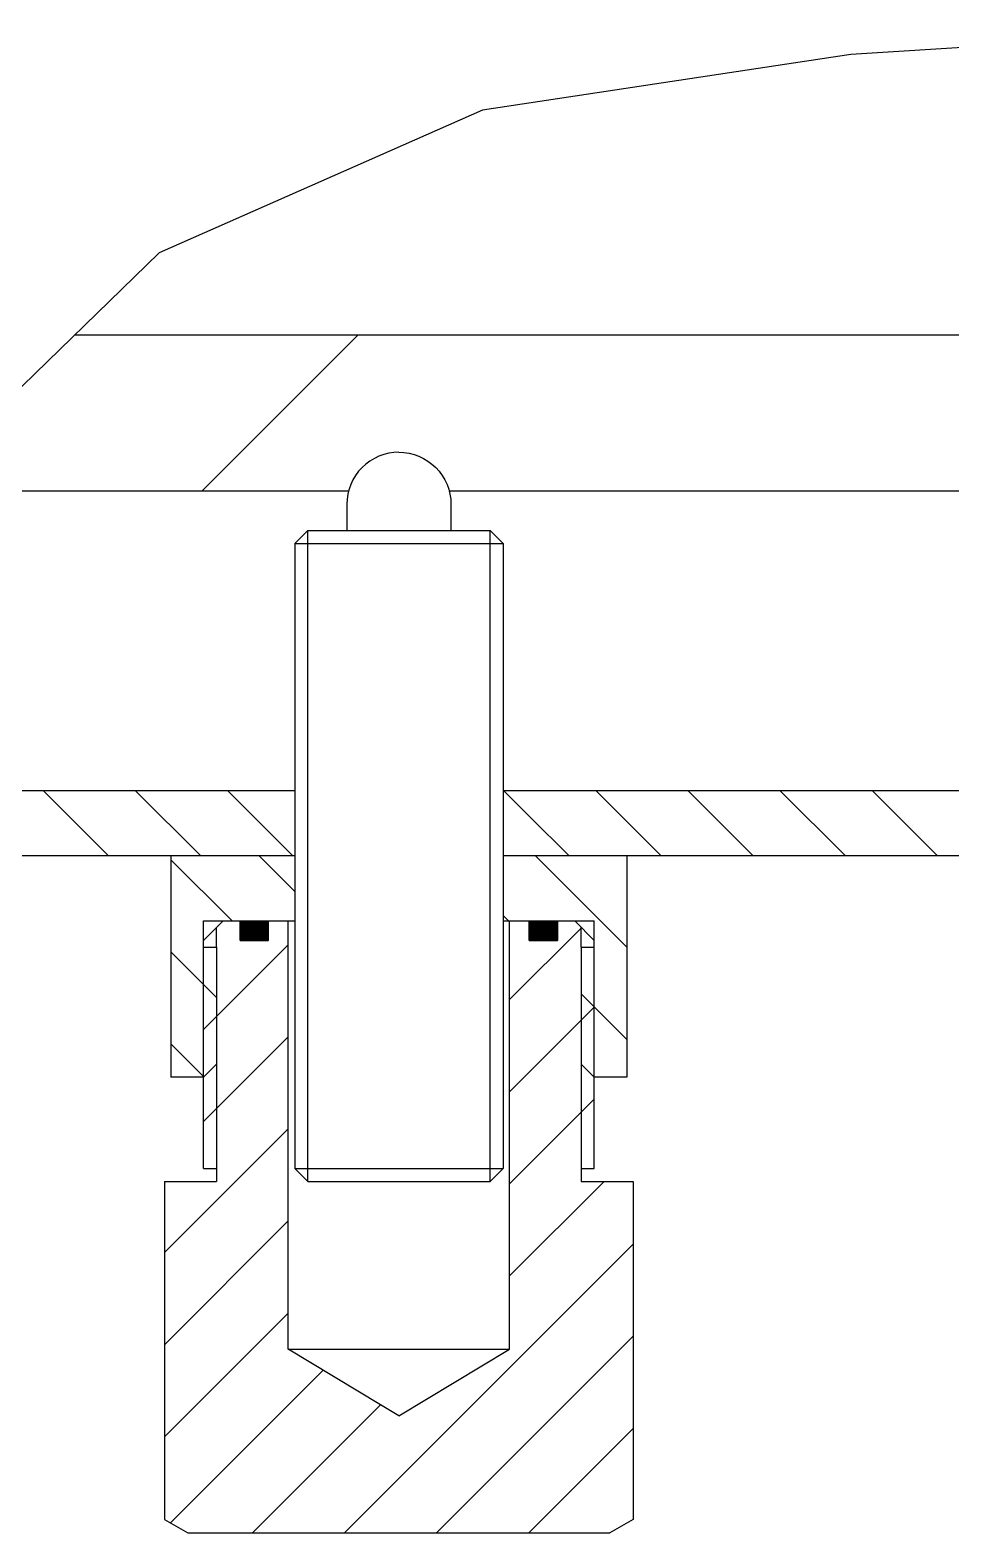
# Model space of a CAD drawing. Header units: millimetres. Extents: x 0 to 1189, y 0 to 841.
# Drawn here: x 701.8 to 737.2, y 105.2 to 162.9 of the extents above; entities that cross this region are included whole.
import ezdxf

# ---------------------------------------------------------------- set-up
doc = ezdxf.new("R2010")
doc.units = ezdxf.units.MM
doc.header["$LTSCALE"] = 65.395
doc.layers.get('0').update_dxf_attribs({"linetype": 'CONTINUOUS'})

msp = doc.modelspace()

# ---------------------------------------------------------------- linework, layer by layer
at = {"color": 7, "linetype": 'CONTINUOUS'}
for p, q in [((748.2203504, 162.8739159), (733.3345536, 161.9314878)), ((733.3345536, 161.9314878), (719.1848092, 159.7931566)), ((719.1848092, 159.7931566), (706.7770102, 154.3221155)), ((706.7770102, 154.3221155), (699.1067565, 146.8645713)), ((830.3922844, 151.1613051), (703.5260449, 151.1613051)), ((714.0450822, 145.1613051), (698.1513485, 145.1613051)), ((764.0450822, 145.1613051), (717.9132462, 145.1613051)), ((713.9791642, 144.6613051), (713.9791642, 143.6613051)), ((717.9791642, 144.6613051), (717.9791642, 143.6613051)), ((712.4791642, 143.6613051), (711.9791642, 143.1613051)), ((711.9791642, 143.1613051), (711.9791642, 119.1613051)), ((711.9791642, 143.1613051), (719.9791642, 143.1613051)), ((712.4791642, 143.6613051), (719.4791642, 143.6613051)), ((719.4791642, 143.6613051), (719.9791642, 143.1613051)), ((719.9791642, 143.1613051), (719.9791642, 119.1613051)), ((711.9791642, 133.6613051), (692.8149514, 133.6613051)), ((761.9791642, 133.6613051), (720.0140763, 133.6613051)), ((711.9791642, 131.1613051), (692.2163739, 131.1613051)), ((707.2291642, 131.1613051), (707.2291642, 122.6613051)), ((761.9791642, 131.1613051), (719.9791642, 131.1613051)), ((724.7291642, 131.1613051), (724.7291642, 122.6613051)), ((708.4791642, 119.1613051), (708.4791642, 128.6613051)), ((709.2291642, 128.6613051), (708.4791642, 127.9113051)), ((708.4791642, 128.6613051), (711.9791642, 128.6613051)), ((709.8791886, 127.9113051), (709.8791886, 128.6613051)), ((710.9791642, 127.9113051), (710.9791642, 128.6613051)), ((711.7291642, 112.2149703), (711.7291642, 128.6613051)), ((719.9791642, 128.6613051), (723.4791642, 128.6613051)), ((720.2291642, 112.2149703), (720.2291642, 128.6613051)), ((720.9791642, 127.9113051), (720.9791642, 128.6613051)), ((722.0791398, 127.9113051), (722.0791398, 128.6613051)), ((722.7291642, 128.6613051), (723.4791642, 127.9113051)), ((723.4791642, 119.1613051), (723.4791642, 128.6613051)), ((708.4791642, 127.6613051), (708.9791642, 127.6613051)), ((708.9791642, 127.6613051), (708.9791642, 123.1613051)), ((710.9791642, 127.9113051), (709.8791886, 127.9113051)), ((722.0791398, 127.9113051), (720.9791642, 127.9113051)), ((722.9791642, 127.6613051), (722.9791642, 123.1613051)), ((722.9791642, 127.6613051), (723.4791642, 127.6613051)), ((708.9791642, 123.1613051), (708.4791642, 122.6613051)), ((722.9791642, 123.1613051), (723.4791642, 122.6613051)), ((708.4791642, 122.6613051), (707.2291642, 122.6613051)), ((724.7291642, 122.6613051), (723.4791642, 122.6613051)), ((708.4792863, 119.1613051), (708.9791642, 119.1613051)), ((708.9791642, 119.1613051), (708.9791642, 118.6613051)), ((711.9791642, 119.1613051), (712.4791642, 118.6613051)), ((711.9791642, 119.1613051), (719.9791642, 119.1613051)), ((719.9791642, 119.1613051), (719.4791642, 118.6613051)), ((722.9791642, 119.1613051), (722.9791642, 118.6613051)), ((722.9791642, 119.1613051), (723.4790421, 119.1613051)), ((706.9791642, 118.6613051), (706.9791642, 105.6809279)), ((706.9791642, 118.6613051), (708.9791642, 118.6613051)), ((712.4791642, 118.6613051), (719.4791642, 118.6613051)), ((722.9791642, 118.6613051), (724.9791642, 118.6613051)), ((724.9791642, 118.6613051), (724.9791642, 105.6809279)), ((715.2776261, 110.0828139), (711.7291642, 112.2149703)), ((711.7291642, 112.2149703), (720.2291642, 112.2149703)), ((715.9791642, 109.6613051), (720.2291642, 112.2149703)), ((715.9791642, 109.6613051), (715.2776261, 110.0828139)), ((706.9791642, 105.6809279), (707.8791886, 105.1613051)), ((724.9791642, 105.6809279), (724.0791398, 105.1613051)), ((707.8791886, 105.1613051), (724.0791398, 105.1613051))]:
    msp.add_line(p, q, dxfattribs=at)
at = {"color": 2, "linetype": 'CONTINUOUS'}
for p, q in [((708.4077531, 145.1613051), (714.4077531, 151.1613051)), ((712.4791642, 118.6613051), (712.4791642, 143.6613051)), ((719.4791642, 118.6613051), (719.4791642, 143.6613051)), ((704.836464, 131.1613051), (702.336464, 133.6613051)), ((708.3719865, 131.1613051), (705.8719865, 133.6613051)), ((710.6933976, 132.3754928), (709.4075089, 133.6613051)), ((720.9966203, 132.6787917), (720.0140763, 133.6613051)), ((726.0497209, 131.1613051), (723.5497209, 133.6613051)), ((729.5852433, 131.1613051), (727.0852433, 133.6613051)), ((733.1207658, 131.1613051), (730.6207658, 133.6613051)), ((736.6562882, 131.1613051), (734.1562882, 133.6613051)), ((710.9433976, 132.1254928), (710.6933976, 132.3754928)), ((722.5140763, 131.1613051), (720.9966203, 132.6787917)), ((711.9075089, 131.1613051), (710.9433976, 132.1254928)), ((709.5775529, 128.6613051), (707.2291642, 131.0096328)), ((711.9791642, 129.7951705), (710.6130753, 131.1613051)), ((724.7291642, 127.6517684), (721.2196427, 131.1613051)), ((720.1841203, 128.6613051), (719.9791642, 128.8662307)), ((708.9791642, 127.6613051), (708.9791642, 128.4113051)), ((709.8791886, 128.6588942), (710.9468156, 127.9113051)), ((709.8791886, 128.6527907), (710.9381486, 127.9113051)), ((709.8791886, 128.6466872), (710.9293595, 127.9113051)), ((709.8791886, 128.6405837), (710.9206925, 127.9113051)), ((709.8791886, 128.6344802), (710.9119035, 127.9113051)), ((709.8791886, 128.6283767), (710.9032365, 127.9113051)), ((709.8791886, 128.6222731), (710.8945695, 127.9113051)), ((709.8791886, 128.6161696), (710.8857804, 127.9113051)), ((709.8791886, 128.6100661), (710.8771134, 127.9113051)), ((709.8791886, 128.6039626), (710.8683244, 127.9113051)), ((709.8791886, 128.5978591), (710.8596574, 127.9113051)), ((709.8791886, 128.5917556), (710.8509904, 127.9113051)), ((709.8791886, 128.5856521), (710.8422013, 127.9113051)), ((709.8791886, 128.5795485), (710.8335343, 127.9113051)), ((709.8791886, 128.573445), (710.8247453, 127.9113051)), ((709.8791886, 128.5673415), (710.8160783, 127.9113051)), ((709.8791886, 128.561238), (710.8074113, 127.9113051)), ((709.8791886, 128.5551345), (710.7986222, 127.9113051)), ((709.8791886, 128.5490157), (710.7899552, 127.9113051)), ((709.8791886, 128.5429122), (710.7811662, 127.9113051)), ((709.8791886, 128.5368087), (710.7724992, 127.9113051)), ((709.8791886, 128.5307052), (710.7637101, 127.9113051)), ((709.8791886, 128.5246016), (710.7550431, 127.9113051)), ((709.8791886, 128.5184981), (710.7463761, 127.9113051)), ((709.8791886, 128.5123946), (710.7375871, 127.9113051)), ((709.8791886, 128.5062911), (710.7289201, 127.9113051)), ((709.8791886, 128.5001876), (710.720131, 127.9113051)), ((709.8791886, 128.4940841), (710.711464, 127.9113051)), ((709.8791886, 128.4879805), (710.702797, 127.9113051)), ((709.8791886, 128.481877), (710.694008, 127.9113051)), ((709.8791886, 128.4757735), (710.685341, 127.9113051)), ((709.8791886, 128.46967), (710.6765519, 127.9113051)), ((709.8791886, 128.4635665), (710.6678849, 127.9113051)), ((709.8791886, 128.457463), (710.6592179, 127.9113051)), ((709.8791886, 128.4513595), (710.6504289, 127.9113051)), ((709.8791886, 128.4452559), (710.6417619, 127.9113051)), ((709.8791886, 128.4391524), (710.6329728, 127.9113051)), ((709.8791886, 128.4330489), (710.6243058, 127.9113051)), ((709.8791886, 128.4269454), (710.6155167, 127.9113051)), ((709.8791886, 128.4208419), (710.6068498, 127.9113051)), ((709.8791886, 128.4147384), (710.5981828, 127.9113051)), ((709.8791886, 128.4086348), (710.5893937, 127.9113051)), ((709.8791886, 128.4025313), (710.5807267, 127.9113051)), ((709.8791886, 128.3964278), (710.5719376, 127.9113051)), ((709.8791886, 128.3903243), (710.5632707, 127.9113051)), ((709.8791886, 128.3842208), (710.5546037, 127.9113051)), ((709.8791886, 128.3781173), (710.5458146, 127.9113051)), ((709.8791886, 128.3720137), (710.5371476, 127.9113051)), ((709.8791886, 128.3659102), (710.5283585, 127.9113051)), ((709.8791886, 128.3598067), (710.5196916, 127.9113051)), ((709.8791886, 128.3537032), (710.5110246, 127.9113051)), ((709.8791886, 128.3475997), (710.5022355, 127.9113051)), ((709.8791886, 128.3414962), (710.4935685, 127.9113051)), ((709.8791886, 128.3353927), (710.4847794, 127.9113051)), ((709.8791886, 128.3292891), (710.4761125, 127.9113051)), ((709.8791886, 128.3231856), (710.4673234, 127.9113051)), ((709.8791886, 128.3170821), (710.4586564, 127.9113051)), ((709.8791886, 128.3109786), (710.4499894, 127.9113051)), ((709.8791886, 128.3048751), (710.4412003, 127.9113051)), ((709.8791886, 128.2987716), (710.4325334, 127.9113051)), ((709.8791886, 128.292668), (710.4237443, 127.9113051)), ((709.8791886, 128.2865493), (710.4150773, 127.9113051)), ((709.8791886, 128.2804458), (710.4064103, 127.9113051)), ((709.8791886, 128.2743422), (710.3976212, 127.9113051)), ((709.8791886, 128.2682387), (710.3889542, 127.9113051)), ((709.8791886, 128.2621352), (710.3801652, 127.9113051)), ((709.8791886, 128.2560317), (710.3714982, 127.9113051)), ((709.8791886, 128.2499282), (710.3628312, 127.9113051)), ((709.8791886, 128.2438247), (710.3540421, 127.9113051)), ((709.8791886, 128.2377211), (710.3453751, 127.9113051)), ((709.8791886, 128.2316176), (710.3365861, 127.9113051)), ((709.8791886, 128.2255141), (710.3279191, 127.9113051)), ((709.8791886, 128.2194106), (710.31913, 127.9113051)), ((709.8791886, 128.2133071), (710.310463, 127.9113051)), ((709.8791886, 128.2072036), (710.301796, 127.9113051)), ((709.8791886, 128.2011001), (710.293007, 127.9113051)), ((709.8791886, 128.1949965), (710.28434, 127.9113051)), ((709.8791886, 128.188893), (710.2755509, 127.9113051)), ((709.8791886, 128.1827895), (710.2668839, 127.9113051)), ((709.8791886, 128.176686), (710.2582169, 127.9113051)), ((709.8791886, 128.1705825), (710.2494279, 127.9113051)), ((709.8791886, 128.164479), (710.2407609, 127.9113051)), ((709.8791886, 128.1583754), (710.2319718, 127.9113051)), ((709.8791886, 128.1522719), (710.2233048, 127.9113051)), ((709.8791886, 128.1461684), (710.2146378, 127.9113051)), ((709.8791886, 128.1400649), (710.2058488, 127.9113051)), ((709.8791886, 128.1339614), (710.1971818, 127.9113051)), ((709.8791886, 128.1278579), (710.1883927, 127.9113051)), ((709.8844376, 128.6613051), (710.9556046, 127.9113051)), ((709.8931046, 128.6613051), (710.9642716, 127.9113051)), ((709.9018937, 128.6613051), (710.9729386, 127.9113051)), ((709.9105607, 128.6613051), (710.9791642, 127.9130752)), ((709.9193498, 128.6613051), (710.9791642, 127.9191787)), ((709.9280167, 128.6613051), (710.9791642, 127.9252822)), ((709.9366837, 128.6613051), (710.9791642, 127.9313857)), ((709.9454728, 128.6613051), (710.9791642, 127.9374892)), ((709.9541398, 128.6613051), (710.9791642, 127.9435927)), ((709.9629289, 128.6613051), (710.9791642, 127.9496962)), ((709.9715959, 128.6613051), (710.9791642, 127.9557998)), ((709.9803849, 128.6613051), (710.9791642, 127.9619185)), ((709.9890519, 128.6613051), (710.9791642, 127.9680221)), ((709.9977189, 128.6613051), (710.9791642, 127.9741256)), ((710.006508, 128.6613051), (710.9791642, 127.9802291)), ((710.015175, 128.6613051), (710.9791642, 127.9863326)), ((710.023964, 128.6613051), (710.9791642, 127.9924361)), ((710.032631, 128.6613051), (710.9791642, 127.9985396)), ((710.041298, 128.6613051), (710.9791642, 128.0046431)), ((710.0500871, 128.6613051), (710.9791642, 128.0107467)), ((710.0587541, 128.6613051), (710.9791642, 128.0168502)), ((710.0675431, 128.6613051), (710.9791642, 128.0229537)), ((710.0762101, 128.6613051), (710.9791642, 128.0290572)), ((710.0848771, 128.6613051), (710.9791642, 128.0351607)), ((710.0936662, 128.6613051), (710.9791642, 128.0412642)), ((710.1023332, 128.6613051), (710.9791642, 128.0473678)), ((710.1111222, 128.6613051), (710.9791642, 128.0534713)), ((710.1197892, 128.6613051), (710.9791642, 128.0595748)), ((710.1285783, 128.6613051), (710.9791642, 128.0656783)), ((710.1372453, 128.6613051), (710.9791642, 128.0717818)), ((710.1459123, 128.6613051), (710.9791642, 128.0778853)), ((710.1547013, 128.6613051), (710.9791642, 128.0839888)), ((710.1633683, 128.6613051), (710.9791642, 128.0900924)), ((710.1721574, 128.6613051), (710.9791642, 128.0961959)), ((710.1808244, 128.6613051), (710.9791642, 128.1022994)), ((710.1894914, 128.6613051), (710.9791642, 128.1084029)), ((710.1982804, 128.6613051), (710.9791642, 128.1145064)), ((710.2069474, 128.6613051), (710.9791642, 128.1206099)), ((710.2157365, 128.6613051), (710.9791642, 128.1267135)), ((710.2244035, 128.6613051), (710.9791642, 128.132817)), ((710.2330705, 128.6613051), (710.9791642, 128.1389205)), ((710.2418595, 128.6613051), (710.9791642, 128.145024)), ((710.2505265, 128.6613051), (710.9791642, 128.1511275)), ((710.2593156, 128.6613051), (710.9791642, 128.157231)), ((710.2679826, 128.6613051), (710.9791642, 128.1633346)), ((710.2767716, 128.6613051), (710.9791642, 128.1694381)), ((710.2854386, 128.6613051), (710.9791642, 128.1755416)), ((710.2941056, 128.6613051), (710.9791642, 128.1816451)), ((710.3028947, 128.6613051), (710.9791642, 128.1877486)), ((710.3115617, 128.6613051), (710.9791642, 128.1938521)), ((710.3203507, 128.6613051), (710.9791642, 128.1999556)), ((710.3290177, 128.6613051), (710.9791642, 128.2060592)), ((710.3376847, 128.6613051), (710.9791642, 128.2121627)), ((710.3464738, 128.6613051), (710.9791642, 128.2182662)), ((710.3551408, 128.6613051), (710.9791642, 128.224385)), ((710.3639298, 128.6613051), (710.9791642, 128.2304885)), ((710.3725968, 128.6613051), (710.9791642, 128.236592)), ((710.3812638, 128.6613051), (710.9791642, 128.2426955)), ((710.3900529, 128.6613051), (710.9791642, 128.248799)), ((710.3987199, 128.6613051), (710.9791642, 128.2549025)), ((710.4075089, 128.6613051), (710.9791642, 128.2610061)), ((710.4161759, 128.6613051), (710.9791642, 128.2671096)), ((710.424965, 128.6613051), (710.9791642, 128.2732131)), ((710.433632, 128.6613051), (710.9791642, 128.2793166)), ((710.442299, 128.6613051), (710.9791642, 128.2854201)), ((710.451088, 128.6613051), (710.9791642, 128.2915236)), ((710.459755, 128.6613051), (710.9791642, 128.2976272)), ((710.4685441, 128.6613051), (710.9791642, 128.3037307)), ((710.4772111, 128.6613051), (710.9791642, 128.3098342)), ((710.4858781, 128.6613051), (710.9791642, 128.3159377)), ((710.4946671, 128.6613051), (710.9791642, 128.3220412)), ((710.5033341, 128.6613051), (710.9791642, 128.3281447)), ((710.5121232, 128.6613051), (710.9791642, 128.3342482)), ((710.5207902, 128.6613051), (710.9791642, 128.3403518)), ((710.5294572, 128.6613051), (710.9791642, 128.3464553)), ((710.5382462, 128.6613051), (710.9791642, 128.3525588)), ((710.5469132, 128.6613051), (710.9791642, 128.3586623)), ((710.5557023, 128.6613051), (710.9791642, 128.3647658)), ((710.5643693, 128.6613051), (710.9791642, 128.3708693)), ((710.5731584, 128.6613051), (710.9791642, 128.3769729)), ((710.5818253, 128.6613051), (710.9791642, 128.3830764)), ((710.5904923, 128.6613051), (710.9791642, 128.3891799)), ((710.5992814, 128.6613051), (710.9791642, 128.3952834)), ((710.6079484, 128.6613051), (710.9791642, 128.4013869)), ((710.6167375, 128.6613051), (710.9791642, 128.4074904)), ((710.6254044, 128.6613051), (710.9791642, 128.4135939)), ((710.6340714, 128.6613051), (710.9791642, 128.4196975)), ((710.6428605, 128.6613051), (710.9791642, 128.425801)), ((710.6515275, 128.6613051), (710.9791642, 128.4319045)), ((710.6603166, 128.6613051), (710.9791642, 128.438008)), ((710.6689835, 128.6613051), (710.9791642, 128.4441115)), ((710.6776505, 128.6613051), (710.9791642, 128.450215)), ((710.6864396, 128.6613051), (710.9791642, 128.4563186)), ((710.6951066, 128.6613051), (710.9791642, 128.4624221)), ((710.7038957, 128.6613051), (710.9791642, 128.4685256)), ((710.7125626, 128.6613051), (710.9791642, 128.4746291)), ((710.7213517, 128.6613051), (710.9791642, 128.4807326)), ((710.7300187, 128.6613051), (710.9791642, 128.4868514)), ((710.7386857, 128.6613051), (710.9791642, 128.4929549)), ((710.7474748, 128.6613051), (710.9791642, 128.4990584)), ((710.7561417, 128.6613051), (710.9791642, 128.5051619)), ((710.7649308, 128.6613051), (710.9791642, 128.5112655)), ((710.7735978, 128.6613051), (710.9791642, 128.517369)), ((710.7822648, 128.6613051), (710.9791642, 128.5234725)), ((710.7910539, 128.6613051), (710.9791642, 128.529576)), ((710.7997209, 128.6613051), (710.9791642, 128.5356795)), ((710.8085099, 128.6613051), (710.9791642, 128.541783)), ((710.8171769, 128.6613051), (710.9791642, 128.5478866)), ((710.8258439, 128.6613051), (710.9791642, 128.5539901)), ((710.834633, 128.6613051), (710.9791642, 128.5600936)), ((710.8433, 128.6613051), (710.9791642, 128.5661971)), ((710.852089, 128.6613051), (710.9791642, 128.5723006)), ((710.860756, 128.6613051), (710.9402238, 128.6056716)), ((710.869423, 128.6613051), (710.9791642, 128.5845076)), ((710.8782121, 128.6613051), (710.9791642, 128.5906112)), ((710.8868791, 128.6613051), (710.9791642, 128.5967147)), ((710.8956681, 128.6613051), (710.9791642, 128.6028182)), ((710.9043351, 128.6613051), (710.9791642, 128.6089217)), ((710.9131242, 128.6613051), (710.9791642, 128.6150252)), ((710.9217912, 128.6613051), (710.9791642, 128.6211287)), ((710.9304582, 128.6613051), (710.9791642, 128.6272323)), ((710.9392472, 128.6613051), (710.9791642, 128.6333358)), ((710.9402238, 128.6056716), (710.9791642, 128.5784041)), ((710.9479142, 128.6613051), (710.9791642, 128.6394393)), ((710.9567033, 128.6613051), (710.9717179, 128.6507308)), ((710.9653703, 128.6613051), (710.9791642, 128.6516463)), ((710.9717179, 128.6507308), (710.9791642, 128.6455428)), ((710.9740373, 128.6613051), (710.9791642, 128.6577498)), ((720.2291642, 125.6409346), (722.989296, 128.4011123)), ((720.9791642, 128.656819), (722.0438615, 127.9113051)), ((720.9791642, 128.6507155), (722.0351945, 127.9113051)), ((720.9791642, 128.644612), (722.0264054, 127.9113051)), ((720.9791642, 128.6385085), (722.0177384, 127.9113051)), ((720.9791642, 128.632405), (722.0089494, 127.9113051)), ((720.9791642, 128.6263015), (722.0002824, 127.9113051)), ((720.9791642, 128.620198), (721.9916154, 127.9113051)), ((720.9791642, 128.6140944), (721.9828263, 127.9113051)), ((720.9791642, 128.6079909), (721.9741593, 127.9113051)), ((720.9791642, 128.6018874), (721.9653703, 127.9113051)), ((720.9791642, 128.5957839), (721.9567033, 127.9113051)), ((720.9791642, 128.5896804), (721.9480363, 127.9113051)), ((720.9791642, 128.5835769), (721.9392472, 127.9113051)), ((720.9791642, 128.5774733), (721.9305802, 127.9113051)), ((720.9791642, 128.5713698), (721.9217912, 127.9113051)), ((720.9791642, 128.5652663), (721.9131242, 127.9113051)), ((720.9791642, 128.5591628), (721.9043351, 127.9113051)), ((720.9791642, 128.5530593), (721.8956681, 127.9113051)), ((720.9791642, 128.5469558), (721.8870011, 127.9113051)), ((720.9791642, 128.5408523), (721.8782121, 127.9113051)), ((720.9791642, 128.5347487), (721.8695451, 127.9113051)), ((720.9791642, 128.5286452), (721.860756, 127.9113051)), ((720.9791642, 128.5225417), (721.852089, 127.9113051)), ((720.9791642, 128.5164229), (721.843422, 127.9113051)), ((720.9791642, 128.5103194), (721.834633, 127.9113051)), ((720.9791642, 128.5042159), (721.825966, 127.9113051)), ((720.9791642, 128.4981124), (721.8171769, 127.9113051)), ((720.9791642, 128.4920089), (721.8085099, 127.9113051)), ((720.9791642, 128.4859054), (721.7998429, 127.9113051)), ((720.9791642, 128.4798018), (721.7910539, 127.9113051)), ((720.9791642, 128.4736983), (721.7823869, 127.9113051)), ((720.9791642, 128.4675948), (721.7735978, 127.9113051)), ((720.9791642, 128.4614913), (721.7649308, 127.9113051)), ((720.9791642, 128.4553878), (721.7561417, 127.9113051)), ((720.9791642, 128.4492843), (721.7474748, 127.9113051)), ((720.9791642, 128.4431807), (721.7388078, 127.9113051)), ((720.9791642, 128.4370772), (721.7300187, 127.9113051)), ((720.9791642, 128.4309737), (721.7213517, 127.9113051)), ((720.9791642, 128.4248702), (721.7125626, 127.9113051)), ((720.9791642, 128.4187667), (721.7038957, 127.9113051)), ((720.9791642, 128.4126632), (721.6952287, 127.9113051)), ((720.9791642, 128.4065596), (721.6864396, 127.9113051)), ((720.9791642, 128.4004561), (721.6777726, 127.9113051)), ((720.9791642, 128.3943526), (721.6689835, 127.9113051)), ((720.9791642, 128.3882491), (721.6603166, 127.9113051)), ((720.9791642, 128.3821456), (721.6516496, 127.9113051)), ((720.9791642, 128.3760421), (721.6428605, 127.9113051)), ((720.9791642, 128.3699386), (721.6341935, 127.9113051)), ((720.9791642, 128.363835), (721.6254044, 127.9113051)), ((720.9791642, 128.3577315), (721.6167375, 127.9113051)), ((720.9791642, 128.351628), (721.6079484, 127.9113051)), ((720.9791642, 128.3455245), (721.5992814, 127.9113051)), ((720.9791642, 128.339421), (721.5906144, 127.9113051)), ((720.9791642, 128.3333175), (721.5818253, 127.9113051)), ((720.9791642, 128.3272139), (721.5731584, 127.9113051)), ((720.9791642, 128.3211104), (721.5643693, 127.9113051)), ((720.9791642, 128.3150069), (721.5557023, 127.9113051)), ((720.9791642, 128.3089034), (721.5470353, 127.9113051)), ((720.9791642, 128.3027999), (721.5382462, 127.9113051)), ((720.9791642, 128.2966964), (721.5295792, 127.9113051)), ((720.9791642, 128.2905929), (721.5207902, 127.9113051)), ((720.9791642, 128.2844893), (721.5121232, 127.9113051)), ((720.9791642, 128.2783858), (721.5034562, 127.9113051)), ((720.9791642, 128.2722823), (721.4946671, 127.9113051)), ((720.9791642, 128.2661788), (721.4860001, 127.9113051)), ((720.9791642, 128.2600753), (721.4772111, 127.9113051)), ((720.9791642, 128.2539565), (721.4685441, 127.9113051)), ((720.9791642, 128.247853), (721.459755, 127.9113051)), ((720.9791642, 128.2417495), (721.451088, 127.9113051)), ((720.9791642, 128.235646), (721.442421, 127.9113051)), ((720.9791642, 128.2295424), (721.433632, 127.9113051)), ((720.9791642, 128.2234389), (721.424965, 127.9113051)), ((720.9791642, 128.2173354), (721.4161759, 127.9113051)), ((720.9791642, 128.2112319), (721.4075089, 127.9113051)), ((720.9791642, 128.2051284), (721.3988419, 127.9113051)), ((720.9791642, 128.1990249), (721.3900529, 127.9113051)), ((720.9791642, 128.1929213), (721.3813859, 127.9113051)), ((720.9791642, 128.1868178), (721.3725968, 127.9113051)), ((720.9791642, 128.1807143), (721.3639298, 127.9113051)), ((720.9791642, 128.1746108), (721.3552628, 127.9113051)), ((720.9791642, 128.1685073), (721.3464738, 127.9113051)), ((720.9791642, 128.1624038), (721.3378068, 127.9113051)), ((720.9791642, 128.1563002), (721.3290177, 127.9113051)), ((720.9791642, 128.1501967), (721.3203507, 127.9113051)), ((720.9791642, 128.1440932), (721.3115617, 127.9113051)), ((720.9791642, 128.1379897), (721.3028947, 127.9113051)), ((720.9791642, 128.1318862), (721.2942277, 127.9113051)), ((720.9791642, 128.1257827), (721.2854386, 127.9113051)), ((720.9814835, 128.6613051), (722.0525285, 127.9113051)), ((720.9901505, 128.6613051), (722.0613175, 127.9113051)), ((720.9989396, 128.6613051), (722.0699845, 127.9113051)), ((721.0076066, 128.6613051), (722.0787736, 127.9113051)), ((721.0163957, 128.6613051), (722.0791398, 127.9171035)), ((721.0250626, 128.6613051), (722.0791398, 127.923207)), ((721.0337296, 128.6613051), (722.0791398, 127.9293258)), ((721.0425187, 128.6613051), (722.0791398, 127.9354293)), ((721.0511857, 128.6613051), (722.0791398, 127.9415328)), ((721.0599748, 128.6613051), (722.0791398, 127.9476363)), ((721.0686417, 128.6613051), (722.0791398, 127.9537398)), ((721.0773087, 128.6613051), (722.0791398, 127.9598433)), ((721.0860978, 128.6613051), (722.0791398, 127.9659469)), ((721.0947648, 128.6613051), (722.0791398, 127.9720504)), ((721.1035539, 128.6613051), (722.0791398, 127.9781539)), ((721.1122209, 128.6613051), (722.0791398, 127.9842574)), ((721.1210099, 128.6613051), (722.0791398, 127.9903609)), ((721.1296769, 128.6613051), (722.0791398, 127.9964644)), ((721.1383439, 128.6613051), (722.0791398, 128.0025679)), ((721.147133, 128.6613051), (722.0791398, 128.0086715)), ((721.1558, 128.6613051), (722.0791398, 128.014775)), ((721.164589, 128.6613051), (722.0791398, 128.0208785)), ((721.173256, 128.6613051), (722.0791398, 128.026982)), ((721.181923, 128.6613051), (722.0791398, 128.0330855)), ((721.1907121, 128.6613051), (722.0791398, 128.039189)), ((721.1993791, 128.6613051), (722.0791398, 128.0452926)), ((721.2081681, 128.6613051), (722.0791398, 128.0513961)), ((721.2168351, 128.6613051), (722.0791398, 128.0574996)), ((721.2255021, 128.6613051), (722.0791398, 128.0636031)), ((721.2342912, 128.6613051), (722.0791398, 128.0697066)), ((721.2429582, 128.6613051), (722.0791398, 128.0758101)), ((721.2517472, 128.6613051), (722.0791398, 128.0819137)), ((721.2604142, 128.6613051), (722.0791398, 128.0880172)), ((721.2692033, 128.6613051), (722.0791398, 128.0941207)), ((721.2778703, 128.6613051), (722.0791398, 128.1002242)), ((721.2865373, 128.6613051), (722.0791398, 128.1063277)), ((721.2953263, 128.6613051), (722.0791398, 128.1124312)), ((721.3039933, 128.6613051), (722.0791398, 128.1185347)), ((721.3127824, 128.6613051), (722.0791398, 128.1246383)), ((721.3214494, 128.6613051), (722.0791398, 128.1307418)), ((721.3301164, 128.6613051), (722.0791398, 128.1368453)), ((721.3389054, 128.6613051), (722.0791398, 128.1429488)), ((721.3475724, 128.6613051), (722.0791398, 128.1490523)), ((721.3563615, 128.6613051), (722.0791398, 128.1551558)), ((721.3650285, 128.6613051), (722.0791398, 128.1612594)), ((721.3736955, 128.6613051), (722.0791398, 128.1673629)), ((721.3824845, 128.6613051), (722.0791398, 128.1734664)), ((721.3911515, 128.6613051), (722.0791398, 128.1795699)), ((721.3999406, 128.6613051), (722.0791398, 128.1856734)), ((721.4086076, 128.6613051), (722.0791398, 128.1917922)), ((721.4173966, 128.6613051), (722.0791398, 128.1978957)), ((721.4260636, 128.6613051), (722.0791398, 128.2039992)), ((721.4347306, 128.6613051), (722.0791398, 128.2101027)), ((721.4435197, 128.6613051), (722.0791398, 128.2162063)), ((721.4521867, 128.6613051), (722.0791398, 128.2223098)), ((721.4609757, 128.6613051), (722.0791398, 128.2284133)), ((721.4696427, 128.6613051), (722.0791398, 128.2345168)), ((721.4783097, 128.6613051), (722.0791398, 128.2406203)), ((721.4870988, 128.6613051), (722.0791398, 128.2467238)), ((721.4957658, 128.6613051), (722.0791398, 128.2528273)), ((721.5045548, 128.6613051), (722.0791398, 128.2589309)), ((721.5132218, 128.6613051), (722.0791398, 128.2650344)), ((721.5218888, 128.6613051), (722.0791398, 128.2711379)), ((721.5306779, 128.6613051), (722.0791398, 128.2772414)), ((721.5393449, 128.6613051), (722.0791398, 128.2833449)), ((721.5481339, 128.6613051), (722.0791398, 128.2894484)), ((721.5568009, 128.6613051), (722.0791398, 128.295552)), ((721.56559, 128.6613051), (722.0791398, 128.3016555)), ((721.574257, 128.6613051), (722.0791398, 128.307759)), ((721.582924, 128.6613051), (722.0791398, 128.3138625)), ((721.591713, 128.6613051), (722.0791398, 128.319966)), ((721.60038, 128.6613051), (722.0791398, 128.3260695)), ((721.6091691, 128.6613051), (722.0791398, 128.3321731)), ((721.6178361, 128.6613051), (722.0791398, 128.3382766)), ((721.6265031, 128.6613051), (722.0791398, 128.3443801)), ((721.6352921, 128.6613051), (722.0791398, 128.3504836)), ((721.6439591, 128.6613051), (722.0791398, 128.3565871)), ((721.6527482, 128.6613051), (722.0791398, 128.3626906)), ((721.6614152, 128.6613051), (722.0791398, 128.3687941)), ((721.6700822, 128.6613051), (722.0791398, 128.3748977)), ((721.6788712, 128.6613051), (722.0791398, 128.3810012)), ((721.6875382, 128.6613051), (722.0791398, 128.3871047)), ((721.6963273, 128.6613051), (722.0791398, 128.3932082)), ((721.7049943, 128.6613051), (722.0791398, 128.3993117)), ((721.7137834, 128.6613051), (722.0791398, 128.4054152)), ((721.7224503, 128.6613051), (722.0791398, 128.4115188)), ((721.7311173, 128.6613051), (722.0791398, 128.4176223)), ((721.7399064, 128.6613051), (722.0791398, 128.4237258)), ((721.7485734, 128.6613051), (722.0791398, 128.4298293)), ((721.7573625, 128.6613051), (722.0791398, 128.4359328)), ((721.7660294, 128.6613051), (722.0791398, 128.4420363)), ((721.7746964, 128.6613051), (722.0791398, 128.4481398)), ((721.7834855, 128.6613051), (722.0791398, 128.4542586)), ((721.7921525, 128.6613051), (722.0791398, 128.4603621)), ((721.8009416, 128.6613051), (722.0791398, 128.4664657)), ((721.8096085, 128.6613051), (722.0791398, 128.4725692)), ((721.8182755, 128.6613051), (722.0791398, 128.4786727)), ((721.8270646, 128.6613051), (722.0791398, 128.4847762)), ((721.8357316, 128.6613051), (722.0791398, 128.4908797)), ((721.8445207, 128.6613051), (722.0791398, 128.4969832)), ((721.8531876, 128.6613051), (722.0791398, 128.5030867)), ((721.8619767, 128.6613051), (722.0791398, 128.5091903)), ((721.8706437, 128.6613051), (722.0791398, 128.5152938)), ((721.8793107, 128.6613051), (722.0791398, 128.5213973)), ((721.8880998, 128.6613051), (722.0791398, 128.5275008)), ((721.8967667, 128.6613051), (722.0791398, 128.5336043)), ((721.9055558, 128.6613051), (722.0791398, 128.5397078)), ((721.9142228, 128.6613051), (722.0791398, 128.5458114)), ((721.9228898, 128.6613051), (722.0277482, 128.5878951)), ((721.9316789, 128.6613051), (722.0791398, 128.5580184)), ((721.9403459, 128.6613051), (722.0791398, 128.5641219)), ((721.9491349, 128.6613051), (722.0791398, 128.5702254)), ((721.9578019, 128.6613051), (722.0392228, 128.604283)), ((721.9664689, 128.6613051), (722.0791398, 128.5824325)), ((721.975258, 128.6613051), (722.0449601, 128.612477)), ((721.983925, 128.6613051), (722.0791398, 128.5946395)), ((721.992714, 128.6613051), (722.0506974, 128.620671)), ((722.001381, 128.6613051), (722.0791398, 128.6068465)), ((722.010048, 128.6613051), (722.0791398, 128.61295)), ((722.0188371, 128.6613051), (722.0791398, 128.6190535)), ((722.0275041, 128.6613051), (722.0791398, 128.6251571)), ((722.0277482, 128.5878951), (722.0791398, 128.5519149)), ((722.0362931, 128.6613051), (722.0791398, 128.6312606)), ((722.0392228, 128.604283), (722.0791398, 128.5763289)), ((722.0449601, 128.6613051), (722.0791398, 128.6373641)), ((722.0449601, 128.612477), (722.0791398, 128.588536)), ((722.0506974, 128.620671), (722.0791398, 128.600743)), ((722.0537492, 128.6613051), (722.070839, 128.6493422)), ((722.0624162, 128.6613051), (722.0791398, 128.6495711)), ((722.070839, 128.6493422), (722.0791398, 128.6434676)), ((722.0710832, 128.6613051), (722.0765763, 128.6575362)), ((722.0765763, 128.6575362), (722.0791398, 128.6556746)), ((722.9791642, 127.6613051), (722.9791642, 128.4113051)), ((708.4791642, 124.4975325), (711.7291642, 127.7475325)), ((709.8791886, 128.1217543), (710.1797257, 127.9113051)), ((709.8791886, 128.1156508), (710.1709367, 127.9113051)), ((709.8791886, 128.1095473), (710.1622697, 127.9113051)), ((709.8791886, 128.1034438), (710.1536027, 127.9113051)), ((709.8791886, 128.0973403), (710.1448136, 127.9113051)), ((709.8791886, 128.0912368), (710.1361466, 127.9113051)), ((709.8791886, 128.0851333), (710.1273576, 127.9113051)), ((709.8791886, 128.0790297), (710.1186906, 127.9113051)), ((709.8791886, 128.0729262), (710.1100236, 127.9113051)), ((709.8791886, 128.0668227), (710.1012345, 127.9113051)), ((709.8791886, 128.0607192), (710.0925675, 127.9113051)), ((709.8791886, 128.0546157), (710.0837785, 127.9113051)), ((709.8791886, 128.0485122), (710.0751115, 127.9113051)), ((709.8791886, 128.0424086), (710.0664445, 127.9113051)), ((709.8791886, 128.0363051), (710.0576554, 127.9113051)), ((709.8791886, 128.0301864), (710.0489884, 127.9113051)), ((709.8791886, 128.0240828), (710.0401994, 127.9113051)), ((709.8791886, 128.0179793), (710.0315324, 127.9113051)), ((709.8791886, 128.0118758), (710.0227433, 127.9113051)), ((709.8791886, 128.0057723), (710.0140763, 127.9113051)), ((709.8791886, 127.9996688), (710.0054093, 127.9113051)), ((709.8791886, 127.9935653), (709.9966203, 127.9113051)), ((709.8791886, 127.9874617), (709.9879533, 127.9113051)), ((709.8791886, 127.9813582), (709.9791642, 127.9113051)), ((709.8791886, 127.9752547), (709.9704972, 127.9113051)), ((709.8791886, 127.9691512), (709.9618302, 127.9113051)), ((709.8791886, 127.9630477), (709.9530412, 127.9113051)), ((709.8791886, 127.9569442), (709.9443742, 127.9113051)), ((709.8791886, 127.9508407), (709.9355851, 127.9113051)), ((709.8791886, 127.9447371), (709.9269181, 127.9113051)), ((709.8791886, 127.9386336), (709.9182511, 127.9113051)), ((709.8791886, 127.9325301), (709.9094621, 127.9113051)), ((709.8791886, 127.9264266), (709.9007951, 127.9113051)), ((709.8791886, 127.9203231), (709.8834611, 127.9173629)), ((709.8791886, 127.9142196), (709.883339, 127.9113051)), ((709.8834611, 127.9173629), (709.892006, 127.9113051)), ((720.9791642, 128.1196792), (721.2767716, 127.9113051)), ((720.9791642, 128.1135756), (721.2679826, 127.9113051)), ((720.9791642, 128.1074721), (721.2593156, 127.9113051)), ((720.9791642, 128.1013686), (721.2506486, 127.9113051)), ((720.9791642, 128.0952651), (721.2418595, 127.9113051)), ((720.9791642, 128.0891616), (721.2331925, 127.9113051)), ((720.9791642, 128.0830581), (721.2244035, 127.9113051)), ((720.9791642, 128.0769545), (721.2157365, 127.9113051)), ((720.9791642, 128.070851), (721.2070695, 127.9113051)), ((720.9791642, 128.0647475), (721.1982804, 127.9113051)), ((720.9791642, 128.058644), (721.1896134, 127.9113051)), ((720.9791642, 128.0525405), (721.1808244, 127.9113051)), ((720.9791642, 128.046437), (721.1721574, 127.9113051)), ((720.9791642, 128.0403335), (721.1633683, 127.9113051)), ((720.9791642, 128.0342299), (721.1547013, 127.9113051)), ((720.9791642, 128.0281264), (721.1460343, 127.9113051)), ((720.9791642, 128.0220229), (721.0311662, 127.9856002)), ((720.9791642, 128.0159194), (721.1285783, 127.9113051)), ((720.9791642, 128.0098159), (721.1197892, 127.9113051)), ((720.9791642, 128.0037124), (721.1111222, 127.9113051)), ((720.9791642, 127.9975936), (721.1024552, 127.9113051)), ((720.9791642, 127.9914901), (721.0936662, 127.9113051)), ((720.9791642, 127.9853866), (721.0849992, 127.9113051)), ((720.9791642, 127.979283), (721.0762101, 127.9113051)), ((720.9791642, 127.9731795), (721.0675431, 127.9113051)), ((720.9791642, 127.967076), (721.0588761, 127.9113051)), ((720.9791642, 127.9609725), (721.0500871, 127.9113051)), ((720.9791642, 127.954869), (721.0414201, 127.9113051)), ((720.9791642, 127.9487655), (721.032631, 127.9113051)), ((720.9791642, 127.9426619), (721.023964, 127.9113051)), ((720.9791642, 127.9365584), (721.015175, 127.9113051)), ((720.9791642, 127.9304549), (721.006508, 127.9113051)), ((720.9791642, 127.9243514), (720.997841, 127.9113051)), ((720.9791642, 127.9182479), (720.9824601, 127.9159591)), ((720.9791642, 127.9121444), (720.9803849, 127.9113051)), ((720.9824601, 127.9159591), (720.9890519, 127.9113051)), ((721.0311662, 127.9856002), (721.1372453, 127.9113051)), ((708.9791642, 125.724095), (707.2291642, 127.474095)), ((724.7291642, 124.1162307), (722.9791642, 125.8662307)), ((720.2291642, 122.1053969), (723.4791642, 125.3553969)), ((708.4791642, 120.9619948), (711.7291642, 124.2119948)), ((708.4928361, 122.6749312), (707.2291642, 123.9385726)), ((708.9791642, 123.1613051), (708.9791642, 119.1613051)), ((722.9791642, 123.1613051), (722.9791642, 119.1613051)), ((720.2291642, 118.5698592), (723.4791642, 121.8198592)), ((706.9791642, 115.9264571), (711.7291642, 120.6764571)), ((720.2291642, 115.0343215), (723.8561173, 118.6613051)), ((706.9791642, 112.3909346), (711.7291642, 117.1409346)), ((713.8916398, 105.1613051), (724.9791642, 116.248799)), ((706.9791642, 108.8553969), (711.7291642, 113.6053969)), ((717.4271623, 105.1613051), (724.9791642, 112.7132613)), ((707.208046, 105.5487563), (713.06913, 111.409825)), ((710.3561173, 105.1613051), (715.2776261, 110.0828139)), ((720.9626847, 105.1613051), (724.9791642, 109.1777236))]:
    msp.add_line(p, q, dxfattribs=at)
at = {"color": 7, "linetype": 'CONTINUOUS'}
for points in [[(715.9791642, 146.6613051), (715.7831193, 146.6516768), (715.5890275, 146.6228682), (715.3985978, 146.5751845), (715.2137834, 146.5090682), (715.0364152, 146.4251449), (714.8680802, 146.3242385), (714.7103654, 146.2073256), (714.5649796, 146.0755202), (714.4331437, 145.9300887), (714.3162003, 145.7724502), (714.2153703, 145.6040999), (714.1313859, 145.4266707), (714.0652238, 145.2418715), (714.0450822, 145.1613051), (714.0176164, 145.0514876), (713.9888078, 144.8573348), (713.9791642, 144.6613051)], [(715.9791642, 146.6613051), (716.1752091, 146.6516768), (716.3693009, 146.6228682), (716.5597306, 146.5751845), (716.7445451, 146.5090682), (716.9219132, 146.4251449), (717.0902482, 146.3242385), (717.247963, 146.2073256), (717.3933488, 146.0755202), (717.5251847, 145.9300887), (717.6421281, 145.7724502), (717.7429582, 145.6040999), (717.8269425, 145.4266707), (717.8931046, 145.2418715), (717.9407121, 145.0514876)], [(717.9407121, 145.0514876), (717.9695207, 144.8573348), (717.9791642, 144.6613051)]]:
    msp.add_lwpolyline(points, dxfattribs=at)

doc.saveas('drawing.dxf')
